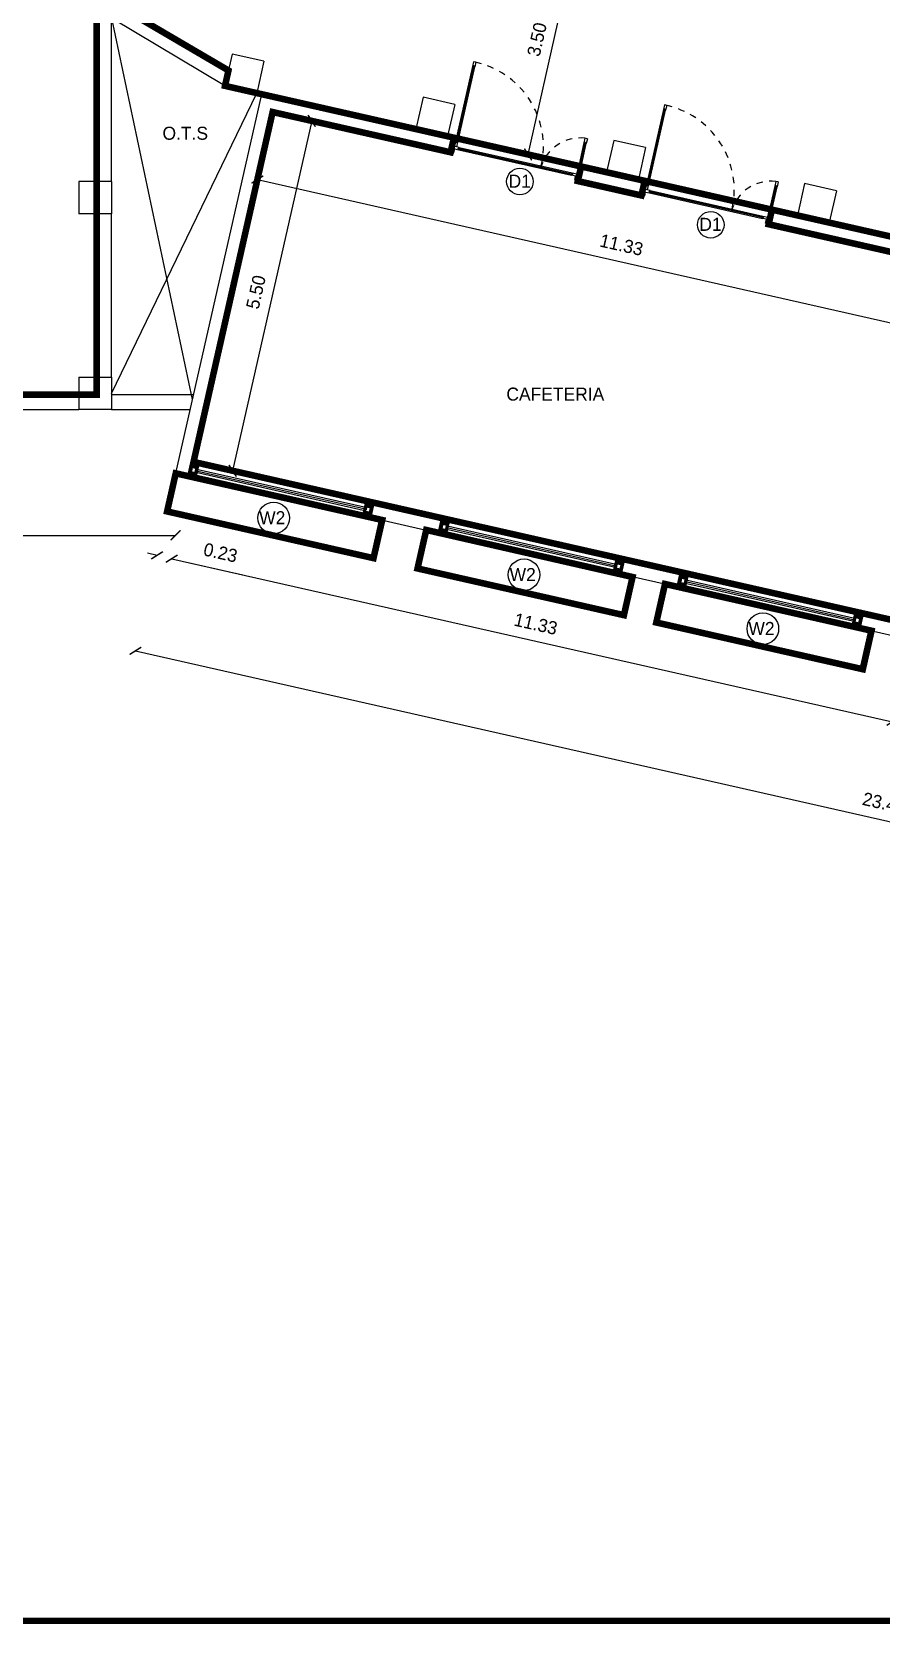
# Model space of a CAD drawing. Header units: metres. Extents: x 6101839 to 6102590, y -6659932 to -6659648.
# Drawn here: x 6102124.62 to 6102137.65, y -6659727.54 to -6659703.13 of the extents above; entities that cross this region are included whole.
import ezdxf

# ---------------------------------------------------------------- set-up
doc = ezdxf.new("R2010")
doc.units = ezdxf.units.M
doc.header["$LTSCALE"] = 500
doc.header["$MEASUREMENT"] = 0
doc.linetypes.add('DASHED2', pattern=[0.375, 0.25, -0.125])
doc.linetypes.add('HIDDEN', pattern=[0.375, 0.25, -0.125])
doc.layers.get('0').update_dxf_attribs({"linetype": 'CONTINUOUS'})
doc.layers.get('Defpoints').update_dxf_attribs({"linetype": 'CONTINUOUS'})
for name, color, linetype in [('above', 250, 'DASHED2'), ('BLK_1_FLR_0_CARPET_AREA', 10, 'CONTINUOUS'), ('BLK_1_FLR_0_CHAJJA', 6, 'CONTINUOUS'), ('DIM', 205, 'CONTINUOUS'), ('DOORTEXT', 13, 'CONTINUOUS'), ('ED', 30, 'CONTINUOUS'), ('FURN1', 252, 'CONTINUOUS'), ('FURNITURE', 252, 'CONTINUOUS'), ('FURNITURES', 252, 'CONTINUOUS'), ('railing', 14, 'CONTINUOUS'), ('TEXT', 4, 'CONTINUOUS'), ('TITLE', 7, 'CONTINUOUS'), ('W-SCH', 205, 'CONTINUOUS'), ('wall', 125, 'CONTINUOUS'), ('wall1', 125, 'CONTINUOUS'), ('WINDOWS', 252, 'CONTINUOUS')]:
    doc.layers.add(name, color=color, linetype=linetype)
doc.styles.add('RM', font='GOTHIC.TTF')
doc.styles.add('S2', font='GOTHIC.TTF')
doc.styles.add('USA TEXT', font='GOTHIC.TTF')
doc.dimstyles.new('1-100-ED', dxfattribs={"dimtxt": 0.2, "dimasz": 0.15, "dimexe": 0.18, "dimexo": 0.0625, "dimgap": 0.15, "dimtad": 1, "dimzin": 0, "dimdsep": 46, "dimtxsty": 'USA TEXT', "dimblk": 'ARCHTICK', "dimcen": 0.1, "dimse1": 1, "dimse2": 1, "dimclrd": 256, "dimclrt": 256, "dimadec": 0, "dimazin": 0, "dimtfac": 1, "dimtofl": 0, "dimtmove": 0, "dimatfit": 3, "dimldrblk": 'ARCHTICK', "dimfxl": 0.18, "dimtolj": 1, "dimtzin": 0, "dimarcsym": 0})

# ---------------------------------------------------------------- blocks, each defined once
blk = doc.blocks.new('_ArchTick')
at = {"color": 0, "linetype": 'ByBlock', "const_width": 0.15}
blk.add_lwpolyline([(-0.5, -0.5), (0.5, 0.5)], dxfattribs=at)
blk = doc.blocks.new('*D741')
at = {"layer": 'Defpoints', "color": 0, "transparency": 16777216}
for p in [(6102137.732, -6659700.904), (6102137.404, -6659702.354), (6102151.592, -6659705.564)]:
    blk.add_point(p, dxfattribs=at)
at = {"layer": 'ED', "lineweight": -2, "transparency": 16777216}
blk.add_line((6102151.92, -6659704.115), (6102137.732, -6659700.904), dxfattribs=at)
at = {"layer": 'ED', "lineweight": -2, "transparency": 16777216, "xscale": 0.15, "yscale": 0.15, "zscale": 0.15}
for p, rotation in [((6102137.732, -6659700.904), 167.2503667716954), ((6102151.92, -6659704.115), 347.2503667716954)]:
    blk.add_blockref('_ArchTick', p, dxfattribs=dict(at, rotation=rotation))
at = {"layer": 'ED', "transparency": 16777216, "insert": (6102144.882, -6659702.261), "char_height": 0.2, "attachment_point": 5, "rotation": 347.2504, "style": 'USA TEXT'}
blk.add_mtext('\\A1;14.55', dxfattribs=at)
blk = doc.blocks.new('*D742')
at = {"layer": 'Defpoints', "color": 0, "transparency": 16777216}
for p in [(6102132.758, -6659701.538), (6102133.004, -6659701.594), (6102131.985, -6659704.952)]:
    blk.add_point(p, dxfattribs=at)
at = {"layer": 'ED', "lineweight": -2, "transparency": 16777216}
blk.add_line((6102132.232, -6659705.008), (6102133.004, -6659701.594), dxfattribs=at)
at = {"layer": 'ED', "lineweight": -2, "transparency": 16777216, "xscale": 0.15, "yscale": 0.15, "zscale": 0.15}
for p, rotation in [((6102133.004, -6659701.594), 77.25036678183513), ((6102132.232, -6659705.008), 257.2503667818351)]:
    blk.add_blockref('_ArchTick', p, dxfattribs=dict(at, rotation=rotation))
at = {"layer": 'ED', "transparency": 16777216, "insert": (6102132.369, -6659703.245), "char_height": 0.2, "attachment_point": 5, "rotation": 77.2504, "style": 'USA TEXT'}
blk.add_mtext('\\A1;3.50', dxfattribs=at)
blk = doc.blocks.new('*D789')
at = {"layer": 'Defpoints', "color": 0, "transparency": 16777216}
for p in [(6102120.146, -6659708.31), (6102126.827, -6659709.896), (6102126.827, -6659710.848)]:
    blk.add_point(p, dxfattribs=at)
at = {"layer": 'ED', "lineweight": -2, "transparency": 16777216}
blk.add_line((6102120.146, -6659710.848), (6102126.827, -6659710.848), dxfattribs=at)
at = {"layer": 'ED', "lineweight": -2, "transparency": 16777216, "xscale": 0.15, "yscale": 0.15, "zscale": 0.15, "rotation": 180}
blk.add_blockref('_ArchTick', (6102120.146, -6659710.848), dxfattribs=at)
at = {"layer": 'ED', "lineweight": -2, "transparency": 16777216, "xscale": 0.15, "yscale": 0.15, "zscale": 0.15}
blk.add_blockref('_ArchTick', (6102126.827, -6659710.848), dxfattribs=at)
at = {"layer": 'ED', "transparency": 16777216, "insert": (6102123.486, -6659710.593), "char_height": 0.2, "attachment_point": 5, "style": 'USA TEXT'}
blk.add_mtext('\\A1;6.68', dxfattribs=at)
blk = doc.blocks.new('*D790')
at = {"layer": 'Defpoints', "color": 0, "transparency": 16777216}
for p in [(6102128.315, -6659704.358), (6102139.37, -6659706.859), (6102139.135, -6659707.895)]:
    blk.add_point(p, dxfattribs=at)
at = {"layer": 'ED', "lineweight": -2, "transparency": 16777216}
blk.add_line((6102128.081, -6659705.393), (6102139.135, -6659707.895), dxfattribs=at)
at = {"layer": 'ED', "lineweight": -2, "transparency": 16777216, "xscale": 0.15, "yscale": 0.15, "zscale": 0.15}
for p, rotation in [((6102128.081, -6659705.393), 167.2503667674746), ((6102139.135, -6659707.895), 347.2503667674745)]:
    blk.add_blockref('_ArchTick', p, dxfattribs=dict(at, rotation=rotation))
at = {"layer": 'ED', "transparency": 16777216, "insert": (6102133.664, -6659706.395), "char_height": 0.2, "attachment_point": 5, "rotation": 347.2504, "style": 'USA TEXT'}
blk.add_mtext('\\A1;11.33', dxfattribs=at)
blk = doc.blocks.new('*D791')
at = {"layer": 'Defpoints', "color": 0, "transparency": 16777216}
for p in [(6102128.315, -6659704.358), (6102127.102, -6659709.722), (6102127.702, -6659709.858)]:
    blk.add_point(p, dxfattribs=at)
at = {"layer": 'ED', "lineweight": -2, "transparency": 16777216}
blk.add_line((6102128.915, -6659704.493), (6102127.702, -6659709.858), dxfattribs=at)
at = {"layer": 'ED', "lineweight": -2, "transparency": 16777216, "xscale": 0.15, "yscale": 0.15, "zscale": 0.15}
for p, rotation in [((6102128.915, -6659704.493), 77.26027747777769), ((6102127.702, -6659709.858), 257.2602774777777)]:
    blk.add_blockref('_ArchTick', p, dxfattribs=dict(at, rotation=rotation))
at = {"layer": 'ED', "transparency": 16777216, "insert": (6102128.06, -6659707.119), "char_height": 0.2, "attachment_point": 5, "rotation": 77.2603, "style": 'USA TEXT'}
blk.add_mtext('\\A1;5.50', dxfattribs=at)
blk = doc.blocks.new('DN')
at = {"layer": 'FURNITURES', "color": 250}
for p, q in [((-73, 132), (319, 1863)), ((-57, 128), (337, 1872)), ((-51, 127), (343, 1870)), ((-36, 123), (356, 1855))]:
    blk.add_line(p, q, dxfattribs=at)
at = {"layer": 'FURNITURES', "color": 233}
for p, q in [((319, 1863), (336, 1936)), ((334, 1860), (319, 1863)), ((334, 1860), (337, 1872)), ((343, 1870), (337, 1872)), ((340, 1858), (343, 1870)), ((356, 1855), (340, 1858)), ((369, 1916), (356, 1855)), ((-73, 132), (-89, 59)), ((-57, 128), (-73, 132)), ((-57, 128), (-60, 116)), ((-54, 115), (-60, 116)), ((-51, 127), (-54, 115)), ((-36, 123), (-51, 127)), ((-50, 63), (-36, 123))]:
    blk.add_line(p, q, dxfattribs=at)
at = {"layer": 'FURNITURES', "color": 250, "linetype": 'HIDDEN', "ltscale": 0.5}
for centre, radius, start, end in [((414, 1987), 630, 173.3491, 254.7297), ((-81, 94), 1329, 77.25, 168.8256)]:
    blk.add_arc(centre, radius, start, end, dxfattribs=at)
at = {"layer": 'wall', "color": 7}
for p, q in [((-203, 2096), (-211, 2060)), ((-211, 2060), (-139, 2044)), ((-203, 2096), (-130, 2080)), ((-146, 2068), (-147, 2061)), ((266, 1968), (-147, 2061)), ((-135, 2059), (-147, 2061)), ((267, 1974), (-146, 2068)), ((-134, 2065), (-146, 2068)), ((-135, 2059), (-139, 2044)), ((-139, 2044), (263, 1953)), ((-130, 2080), (-134, 2065)), ((271, 1989), (-130, 2080)), ((266, 1968), (263, 1953)), ((266, 1968), (278, 1965)), ((271, 1989), (267, 1974)), ((267, 1974), (280, 1971)), ((344, 1973), (271, 1989)), ((280, 1971), (278, 1965)), ((344, 1973), (336, 1936)), ((263, 1953), (336, 1936)), ((372, 1928), (336, 1936)), ((372, 1928), (369, 1916)), ((-1377, 388), (-1385, 352)), ((-1385, 352), (-1314, 336)), ((-1377, 388), (-1306, 371)), ((-1321, 359), (-1322, 353)), ((-157, 90), (-1322, 353)), ((-1311, 351), (-1322, 353)), ((-156, 96), (-1321, 359)), ((-1309, 357), (-1321, 359)), ((-1311, 351), (-1314, 336)), ((-1314, 336), (-160, 75)), ((-1306, 371), (-1309, 357)), ((-152, 110), (-1306, 371)), ((-157, 90), (-160, 75)), ((-160, 75), (-89, 59)), ((-157, 90), (-145, 87)), ((-152, 110), (-156, 96)), ((-156, 96), (-144, 93)), ((-81, 94), (-152, 110)), ((-144, 93), (-145, 87)), ((-81, 94), (-89, 59)), ((-53, 50), (-89, 59)), ((-53, 50), (-50, 63))]:
    blk.add_line(p, q, dxfattribs=at)
for points in [[(336, 1936), (344, 1973), (441, 1951), (430, 1902), (369, 1916)], [(-89, 59), (-97, 22), (0, 0), (11, 49), (-50, 63)]]:
    blk.add_lwpolyline(points, dxfattribs=at)
blk = doc.blocks.new('*D844')
at = {"layer": 'Defpoints', "color": 0, "transparency": 16777216}
for p in [(6102126.989, -6659709.181), (6102127.213, -6659709.232), (6102126.767, -6659711.206)]:
    blk.add_point(p, dxfattribs=at)
at = {"layer": 'ED', "lineweight": -2, "transparency": 16777216}
for p, q in [((6102126.542, -6659711.155), (6102126.396, -6659711.122)), ((6102126.767, -6659711.206), (6102127.86, -6659711.453))]:
    blk.add_line(p, q, dxfattribs=at)
at = {"layer": 'ED', "lineweight": -2, "transparency": 16777216, "xscale": 0.15, "yscale": 0.15, "zscale": 0.15}
for p, rotation in [((6102126.542, -6659711.155), 347.2602772606185), ((6102126.767, -6659711.206), 167.2602772606185)]:
    blk.add_blockref('_ArchTick', p, dxfattribs=dict(at, rotation=rotation))
at = {"layer": 'ED', "transparency": 16777216, "insert": (6102127.516, -6659711.114), "char_height": 0.2, "attachment_point": 5, "rotation": 347.2603, "style": 'USA TEXT'}
blk.add_mtext('\\A1;0.23', dxfattribs=at)
blk = doc.blocks.new('*D845')
at = {"layer": 'Defpoints', "color": 0, "transparency": 16777216}
for p in [(6102127.213, -6659709.232), (6102138.27, -6659711.717), (6102137.821, -6659713.705)]:
    blk.add_point(p, dxfattribs=at)
at = {"layer": 'ED', "lineweight": -2, "transparency": 16777216}
blk.add_line((6102126.767, -6659711.206), (6102137.821, -6659713.705), dxfattribs=at)
at = {"layer": 'ED', "lineweight": -2, "transparency": 16777216, "xscale": 0.15, "yscale": 0.15, "zscale": 0.15}
for p, rotation in [((6102126.767, -6659711.206), 167.2602844146399), ((6102137.821, -6659713.705), 347.2602844146398)]:
    blk.add_blockref('_ArchTick', p, dxfattribs=dict(at, rotation=rotation))
at = {"layer": 'ED', "transparency": 16777216, "insert": (6102132.35, -6659712.207), "char_height": 0.2, "attachment_point": 5, "rotation": 347.2603, "style": 'USA TEXT'}
blk.add_mtext('\\A1;11.33', dxfattribs=at)
blk = doc.blocks.new('*D850')
at = {"layer": 'Defpoints', "color": 0, "transparency": 16777216}
for p in [(6102126.827, -6659709.896), (6102149.677, -6659715.066), (6102149.061, -6659717.789)]:
    blk.add_point(p, dxfattribs=at)
at = {"layer": 'ED', "lineweight": -2, "transparency": 16777216}
blk.add_line((6102126.211, -6659712.619), (6102149.061, -6659717.789), dxfattribs=at)
at = {"layer": 'ED', "lineweight": -2, "transparency": 16777216, "xscale": 0.15, "yscale": 0.15, "zscale": 0.15}
for p, rotation in [((6102126.211, -6659712.619), 167.2503667683194), ((6102149.061, -6659717.789), 347.2503667683194)]:
    blk.add_blockref('_ArchTick', p, dxfattribs=dict(at, rotation=rotation))
at = {"layer": 'ED', "transparency": 16777216, "insert": (6102137.692, -6659714.955), "char_height": 0.2, "attachment_point": 5, "rotation": 347.2504, "style": 'USA TEXT'}
blk.add_mtext('\\A1;23.43', dxfattribs=at)

msp = doc.modelspace()

# ---------------------------------------------------------------- linework, layer by layer
at = {"layer": 'above', "const_width": 0.1}
for points in [[(6102126.82947, -6659709.89633), (6102126.69716, -6659710.48156), (6102129.86193, -6659711.19776), (6102129.99421, -6659710.61263)], [(6102130.66903, -6659710.77052), (6102130.53671, -6659711.35575), (6102133.70149, -6659712.07195), (6102133.83377, -6659711.48682)], [(6102134.33041, -6659711.59901), (6102134.19809, -6659712.18424), (6102137.36287, -6659712.90044), (6102137.49514, -6659712.31531)]]:
    msp.add_lwpolyline(points, dxfattribs=at)
at = {"layer": 'BLK_1_FLR_0_CARPET_AREA', "color": 15, "linetype": 'Continuous', "const_width": 0.1}
for points in [[(6102157.16519, -6659697.83359), (6102155.17897, -6659706.61168), (6102158.105, -6659707.27376), (6102157.33258, -6659710.68746), (6102154.39435, -6659710.02262), (6102153.74448, -6659712.95142), (6102150.33074, -6659712.17914), (6102150.99359, -6659709.25313), (6102128.14215, -6659704.08308), (6102127.5846, -6659703.95638), (6102127.63798, -6659703.72047), (6102125.84574, -6659702.67097)], [(6102125.61574, -6659702.67097), (6102125.61574, -6659708.69097), (6102122.57574, -6659708.69097)]]:
    msp.add_lwpolyline(points, dxfattribs=at)
msp.add_lwpolyline([(6102138.15582, -6659712.22325), (6102139.36962, -6659706.85886), (6102135.92078, -6659706.07849), (6102135.97147, -6659705.85443), (6102134.02077, -6659705.41269), (6102133.96977, -6659705.63704), (6102132.99475, -6659705.41642), (6102133.04543, -6659705.19243), (6102131.09446, -6659704.75185), (6102131.04397, -6659704.97502), (6102128.31501, -6659704.35803), (6102127.10225, -6659709.72216)], close=True, dxfattribs=at)
at = {"layer": 'BLK_1_FLR_0_CHAJJA', "linetype": 'Continuous', "const_width": 0.1}
for points in [[(6102129.86193, -6659711.19776), (6102129.99541, -6659710.61304), (6102126.82927, -6659709.89721), (6102126.69716, -6659710.48156)], [(6102130.53671, -6659711.35575), (6102130.67029, -6659710.76539), (6102133.83377, -6659711.48682), (6102133.70149, -6659712.07195)], [(6102134.19809, -6659712.18423), (6102134.33168, -6659711.59385), (6102137.49865, -6659712.31044), (6102137.36502, -6659712.90093)]]:
    msp.add_lwpolyline(points, close=True, dxfattribs=at)
at = {"layer": 'DIM', "color": 251, "linetype": 'ByBlock'}
for p, q in [((6102127.63798, -6659703.72047), (6102125.84574, -6659702.65328)), ((6102125.61574, -6659705.42097), (6102125.61574, -6659702.92097)), ((6102125.84574, -6659705.42097), (6102125.84574, -6659702.92097)), ((6102127.5846, -6659703.95638), (6102125.84574, -6659702.92097)), ((6102125.61574, -6659708.42097), (6102125.61574, -6659705.92097)), ((6102125.84574, -6659708.42097), (6102125.84574, -6659705.92097))]:
    msp.add_line(p, q, dxfattribs=at)
at = {"layer": 'ED', "linetype": 'ByBlock'}
msp.add_line((6102131.09474, -6659704.75062), (6102131.04406, -6659704.97504), dxfattribs=at)
at = {"layer": 'FURN1', "const_width": 0.1}
for points in [[(6102127.08083, -6659709.81683), (6102127.12959, -6659709.82787), (6102127.11856, -6659709.87664), (6102127.06979, -6659709.8656)], [(6102129.81179, -6659710.43476), (6102129.76302, -6659710.42373), (6102129.75199, -6659710.4725), (6102129.80076, -6659710.48353)], [(6102130.92107, -6659710.688), (6102130.96983, -6659710.69903), (6102130.9588, -6659710.7478), (6102130.91003, -6659710.73676)], [(6102133.65203, -6659711.30593), (6102133.60326, -6659711.29489), (6102133.59223, -6659711.34366), (6102133.641, -6659711.3547)], [(6102134.58281, -6659711.51487), (6102134.63158, -6659711.5259), (6102134.62054, -6659711.57467), (6102134.57177, -6659711.56363)], [(6102137.31377, -6659712.1328), (6102137.26501, -6659712.12176), (6102137.25397, -6659712.17053), (6102137.30274, -6659712.18156)]]:
    msp.add_lwpolyline(points, close=True, dxfattribs=at)
at = {"layer": 'FURNITURE', "color": 4, "linetype": 'ByBlock', "ltscale": 0.2}
for p, q in [((6102127.12408, -6659709.85225), (6102129.7575, -6659710.44812)), ((6102130.96432, -6659710.72342), (6102133.59775, -6659711.31928)), ((6102134.62606, -6659711.55028), (6102137.25949, -6659712.14615))]:
    msp.add_line(p, q, dxfattribs=at)
at = {"layer": 'FURNITURE', "linetype": 'ByBlock', "ltscale": 0.2}
for p, q in [((6102127.12959, -6659709.82787), (6102129.76302, -6659710.42373)), ((6102127.11856, -6659709.87664), (6102129.75138, -6659710.47237)), ((6102130.9588, -6659710.7478), (6102133.59162, -6659711.34353)), ((6102130.96984, -6659710.69903), (6102133.60326, -6659711.29489)), ((6102134.62054, -6659711.57467), (6102137.25336, -6659712.1704)), ((6102134.63158, -6659711.5259), (6102137.26501, -6659712.12176))]:
    msp.add_line(p, q, dxfattribs=at)
at = {"layer": 'railing', "color": 252, "linetype": 'ByBlock'}
for p, q in [((6102125.84574, -6659702.92097), (6102127.08319, -6659708.76364)), ((6102125.84574, -6659708.67097), (6102128.07227, -6659704.06672))]:
    msp.add_line(p, q, dxfattribs=at)
at = {"layer": 'TITLE', "color": 12, "const_width": 0.1}
msp.add_lwpolyline([(6102053.018, -6659727.49197), (6102180.50607, -6659727.49197), (6102180.50607, -6659647.59697), (6102053.018, -6659647.59697)], close=True, dxfattribs=at)
at = {"layer": 'W-SCH'}
for centre, radius in [((6102132.10706, -6659705.42372), 0.20375), ((6102135.03309, -6659706.08579), 0.20375), ((6102128.32992, -6659710.58159), 0.24242), ((6102132.17016, -6659711.45276), 0.24242), ((6102135.8319, -6659712.27963), 0.24242)]:
    msp.add_circle(centre, radius, dxfattribs=at)
at = {"layer": 'wall1', "color": 0, "linetype": 'ByBlock'}
for p, q in [((6102127.69494, -6659703.46871), (6102127.5846, -6659703.95638)), ((6102128.18261, -6659703.57905), (6102127.69494, -6659703.46871)), ((6102128.18261, -6659703.57905), (6102128.07227, -6659704.06672)), ((6102128.07227, -6659704.06672), (6102127.5846, -6659703.95638)), ((6102130.62097, -6659704.13078), (6102130.51063, -6659704.61845)), ((6102131.10865, -6659704.24112), (6102130.62097, -6659704.13078)), ((6102131.10865, -6659704.24112), (6102130.9983, -6659704.7288)), ((6102130.9983, -6659704.7288), (6102130.51063, -6659704.61845)), ((6102133.54701, -6659704.79285), (6102133.43666, -6659705.28052)), ((6102134.03468, -6659704.9032), (6102133.54701, -6659704.79285)), ((6102134.03468, -6659704.9032), (6102133.92433, -6659705.39087)), ((6102125.34574, -6659705.42097), (6102125.34574, -6659705.92097)), ((6102125.84574, -6659705.42097), (6102125.34574, -6659705.42097)), ((6102125.84574, -6659705.42097), (6102125.84574, -6659705.92097)), ((6102133.92433, -6659705.39087), (6102133.43666, -6659705.28052)), ((6102136.47304, -6659705.45493), (6102136.36269, -6659705.9426)), ((6102136.96071, -6659705.56527), (6102136.47304, -6659705.45493)), ((6102136.96071, -6659705.56527), (6102136.85036, -6659706.05294)), ((6102125.84574, -6659705.92097), (6102125.34574, -6659705.92097)), ((6102136.85036, -6659706.05294), (6102136.36269, -6659705.9426)), ((6102125.34574, -6659708.42097), (6102125.34574, -6659708.92097)), ((6102125.34574, -6659708.42097), (6102125.84574, -6659708.42097)), ((6102125.84574, -6659708.42097), (6102125.84574, -6659708.92097)), ((6102125.84574, -6659708.92097), (6102125.34574, -6659708.92097))]:
    msp.add_line(p, q, dxfattribs=at)
at = {"layer": 'wall1', "linetype": 'ByBlock'}
for p, q in [((6102128.14227, -6659704.08256), (6102126.82705, -6659709.89578)), ((6102128.14227, -6659704.08256), (6102131.09474, -6659704.75062)), ((6102128.31512, -6659704.35756), (6102127.10225, -6659709.72216)), ((6102128.31512, -6659704.35756), (6102131.04406, -6659704.97504)), ((6102133.04543, -6659705.192), (6102134.02077, -6659705.41269)), ((6102132.99475, -6659705.41642), (6102133.96977, -6659705.63704)), ((6102133.96977, -6659705.63704), (6102134.02077, -6659705.41269)), ((6102135.97146, -6659705.85407), (6102140.26444, -6659706.82545)), ((6102135.92078, -6659706.07849), (6102139.36962, -6659706.85886)), ((6102127.10225, -6659709.72216), (6102127.05149, -6659709.94649)), ((6102126.82947, -6659709.89633), (6102127.05143, -6659709.94648)), ((6102129.83321, -6659710.3401), (6102129.78245, -6659710.56442)), ((6102129.83321, -6659710.3401), (6102130.94249, -6659710.59332)), ((6102129.78245, -6659710.56442), (6102130.89173, -6659710.81765)), ((6102130.94249, -6659710.59332), (6102130.89173, -6659710.81765)), ((6102133.67345, -6659711.21126), (6102133.62269, -6659711.43559)), ((6102134.60423, -6659711.42019), (6102133.67381, -6659711.20967)), ((6102133.62269, -6659711.43559), (6102134.55347, -6659711.64452)), ((6102134.60423, -6659711.42019), (6102134.55347, -6659711.64452)), ((6102137.33519, -6659712.03813), (6102137.28443, -6659712.26246)), ((6102137.33519, -6659712.03813), (6102138.15582, -6659712.22325)), ((6102137.28444, -6659712.26246), (6102138.32934, -6659712.49918))]:
    msp.add_line(p, q, dxfattribs=at)
at = {"layer": 'WINDOWS', "linetype": 'ByBlock'}
for p, q in [((6102122.84574, -6659708.69097), (6102125.34574, -6659708.69097)), ((6102125.84574, -6659708.69097), (6102127.09963, -6659708.69097)), ((6102122.84574, -6659708.92097), (6102125.34574, -6659708.92097)), ((6102125.84574, -6659708.92097), (6102127.0476, -6659708.92097)), ((6102127.10225, -6659709.72216), (6102129.83321, -6659710.3401)), ((6102127.05143, -6659709.94648), (6102129.78245, -6659710.56443)), ((6102130.94249, -6659710.59332), (6102133.67345, -6659711.21126)), ((6102130.89173, -6659710.81765), (6102133.62269, -6659711.43559)), ((6102134.60423, -6659711.42019), (6102137.33519, -6659712.03813)), ((6102134.55341, -6659711.64451), (6102137.28444, -6659712.26246))]:
    msp.add_line(p, q, dxfattribs=at)

# ---------------------------------------------------------------- block references
at = {"layer": 'ED', "xscale": 0.001, "yscale": 0.001, "zscale": 0.001, "rotation": 270.0231715774735}
for p in [(6102131.04472, -6659704.97213), (6102133.97075, -6659705.63421)]:
    msp.add_blockref('DN', p, dxfattribs=at)

# ---------------------------------------------------------------- texts
at = {"layer": 'DOORTEXT', "color": 3, "style": 'RM'}
for s, p in [('D1', (6102131.93275, -6659705.51762)), ('D1', (6102134.85878, -6659706.1797)), ('W2', (6102128.10872, -6659710.67798)), ('W2', (6102131.94896, -6659711.54915)), ('W2', (6102135.61071, -6659712.37602))]:
    msp.add_text(s, height=0.2, dxfattribs=at).set_placement(p)
at = {"layer": 'TEXT', "color": 7, "style": 'S2'}
for s, p in [('O.T.S', (6102126.62621, -6659704.78314)), ('CAFETERIA', (6102131.8994, -6659708.78261))]:
    msp.add_text(s, height=0.2, dxfattribs=at).set_placement(p)

# ---------------------------------------------------------------- dimensions: what is measured, and where the dimension line sits
at = {"layer": 'ED'}
for p1, p2, distance, picture, middle in [((6102151.59175, -6659705.56419), (6102137.40393, -6659702.35391), -1.48611, '*D741', (6102144.8821, -6659702.26084)), ((6102131.98522, -6659704.95211), (6102132.75764, -6659701.5384), -0.25254, '*D742', (6102132.369, -6659703.24471)), ((6102128.31512, -6659704.35756), (6102127.10225, -6659709.72216), 0.61476, '*D791', (6102128.05955, -6659707.11919)), ((6102128.31512, -6659704.35756), (6102139.36962, -6659706.85886), -1.06187, '*D790', (6102133.66431, -6659706.39516)), ((6102126.98874, -6659709.18109), (6102127.21311, -6659709.23181), -2.02369, '*D844', (6102127.51583, -6659711.11355)), ((6102126.82705, -6659709.89578), (6102149.67736, -6659715.06612), -2.79188, '*D850', (6102137.69235, -6659714.95525))]:
    dim = msp.add_aligned_dim(p1=p1, p2=p2, distance=distance, dimstyle='1-100-ED', dxfattribs=at)
    dim.commit()
    dim.dimension.update_dxf_attribs({"geometry": picture, "text_midpoint": middle})
dim = msp.add_linear_dim(base=(6102126.82705, -6659710.84847), p1=(6102120.14579, -6659708.30997), p2=(6102126.82705, -6659709.89578), dimstyle='1-100-ED', dxfattribs=at)
dim.commit()
dim.dimension.update_dxf_attribs({"geometry": '*D789', "text_midpoint": (6102123.48642, -6659710.59344)})
dim = msp.add_linear_dim(base=(6102137.82093, -6659713.70488), p1=(6102127.21311, -6659709.23181), p2=(6102138.27042, -6659711.71678), angle=167.260284, dimstyle='1-100-ED', dxfattribs=at)
dim.commit()
dim.dimension.update_dxf_attribs({"geometry": '*D845', "text_midpoint": (6102132.35013, -6659712.20653)})

doc.saveas('drawing.dxf')
